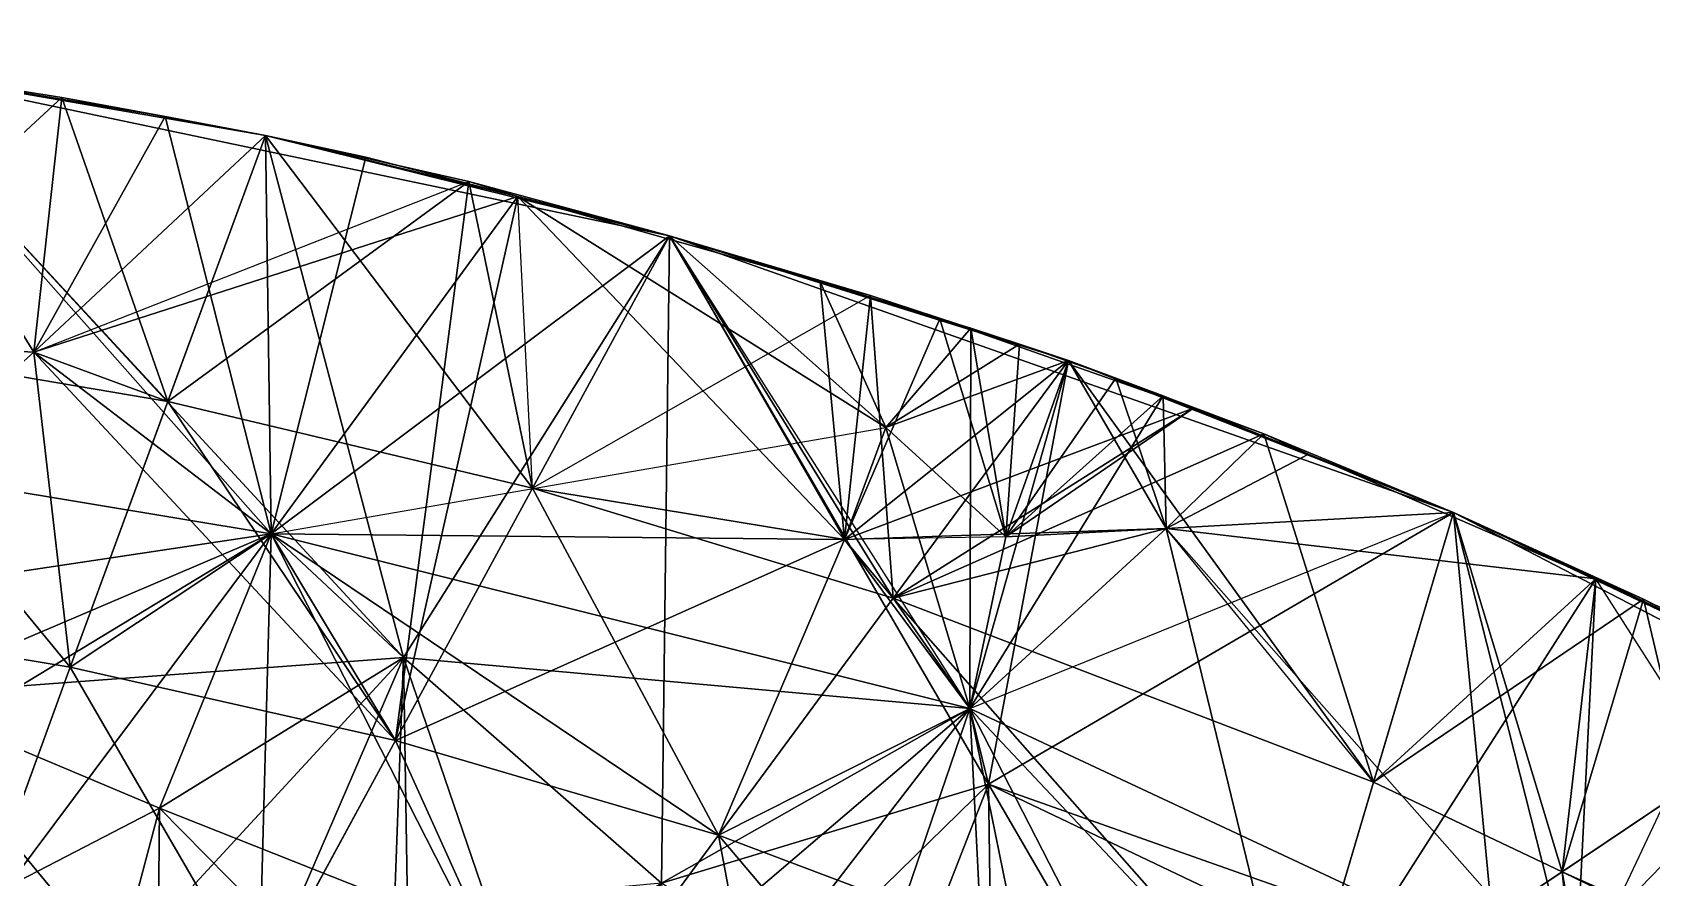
# Model space of a CAD drawing. Extents: x 0 to 22.5, y -0.5 to 22.5.
# Drawn here: x 3.71 to 9.68, y 19.27 to 22.39 of the extents above; entities that cross this region are included whole.
import ezdxf

# ---------------------------------------------------------------- set-up
doc = ezdxf.new("R2010")
doc.units = 0
doc.header["$MEASUREMENT"] = 0
for name, color, linetype in [('Crown wall side', 7, 'CONTINUOUS'), ('Cylindrical crown wall', 7, 'CONTINUOUS'), ('Elements', 7, 'CONTINUOUS'), ('Faces', 7, 'CONTINUOUS')]:
    doc.layers.add(name, color=color, linetype=linetype)

msp = doc.modelspace()

# ---------------------------------------------------------------- linework, layer by layer
at = {"layer": 'Crown wall side'}
for p, q in [((3.06, 22.27, 58.95), (6.06, 21.64, 58.95)), ((6.06, 21.64, 58.95), (8.95, 20.62, 58.95)), ((8.95, 20.62, 58.95), (11.67, 19.21, 58.95))]:
    msp.add_line(p, q, dxfattribs=at)
for points in [[(4.57, 22.01, 54.58), (3.85, 20.05, 56.74), (2.65, 20.25, 56.74), (3.06, 22.27, 54.58)], [(6.06, 21.64, 54.58), (5.05, 19.78, 56.74), (3.85, 20.05, 56.74), (4.57, 22.01, 54.58)], [(6.24, 19.43, 56.74), (7.53, 21.18, 54.58), (6.06, 21.64, 54.58), (5.05, 19.78, 56.74)], [(7.53, 21.18, 54.58), (8.95, 20.62, 54.58), (8.36, 18.63, 56.74), (6.24, 19.43, 56.74)], [(8.36, 18.63, 56.74), (10.34, 19.96, 54.58), (8.95, 20.62, 54.58)], [(2.24, 18.23, 58.9), (3.14, 18.1, 58.9), (3.85, 20.05, 56.74), (2.65, 20.25, 56.74)], [(3.85, 20.05, 56.74), (5.05, 19.78, 56.74), (4.04, 17.92, 58.9), (3.14, 18.1, 58.9)], [(8.36, 18.63, 56.74), (8.81, 16.12, 58.9), (10.34, 19.96, 54.58)], [(10.34, 19.96, 54.58), (11.67, 19.21, 54.58), (9.71, 15.59, 58.9), (8.81, 16.12, 58.9)], [(4.04, 17.92, 58.9), (5.05, 19.78, 56.74), (6.24, 19.43, 56.74), (4.96, 17.69, 58.9)], [(4.96, 17.69, 58.9), (6.16, 17.31, 58.9), (8.36, 18.63, 56.74), (6.24, 19.43, 56.74)]]:
    msp.add_3dface(points, dxfattribs=at)
at = {"layer": 'Cylindrical crown wall'}
for points in [[(3.06, 22.27, 58.95), (4.2, 22.08, 57.58), (3.06, 22.27, 56.77), (1.91, 22.39, 57.58)], [(3.06, 22.27, 55.67), (3.82, 22.15, 55.13), (3.06, 22.27, 54.58), (2.3, 22.36, 55.13)], [(3.06, 22.27, 56.77), (3.82, 22.15, 56.22), (3.06, 22.27, 55.67), (2.3, 22.36, 56.22)], [(3.06, 22.27, 58.95), (4.57, 22.01, 57.86), (4.2, 22.08, 57.58)], [(3.06, 22.27, 58.95), (6.06, 21.64, 58.95), (4.57, 22.01, 57.86)], [(3.82, 22.15, 56.22), (4.57, 22.01, 55.67), (3.82, 22.15, 55.13), (3.06, 22.27, 55.67)], [(3.06, 22.27, 56.77), (4.2, 22.08, 57.58), (4.57, 22.01, 57.13), (3.82, 22.15, 56.22)], [(4.57, 22.01, 54.58), (3.06, 22.27, 54.58), (3.82, 22.15, 55.13)], [(4.57, 22.01, 55.67), (5.32, 21.84, 55.13), (4.57, 22.01, 54.58), (3.82, 22.15, 55.13)], [(3.82, 22.15, 56.22), (4.57, 22.01, 57.13), (5.32, 21.84, 56.22), (4.57, 22.01, 55.67)], [(4.2, 22.08, 57.58), (4.57, 22.01, 57.86), (4.94, 21.93, 57.58), (4.57, 22.01, 57.13)], [(6.06, 21.64, 58.95), (4.94, 21.93, 57.58), (4.57, 22.01, 57.86)], [(5.32, 21.84, 56.22), (6.06, 21.64, 55.67), (5.32, 21.84, 55.13), (4.57, 22.01, 55.67)], [(4.57, 22.01, 57.13), (4.94, 21.93, 57.58), (6.06, 21.64, 56.77), (5.32, 21.84, 56.22)], [(6.06, 21.64, 54.58), (4.57, 22.01, 54.58), (5.32, 21.84, 55.13)], [(6.06, 21.64, 58.95), (7.17, 21.3, 57.58), (6.06, 21.64, 56.77), (4.94, 21.93, 57.58)], [(6.06, 21.64, 55.67), (6.8, 21.42, 55.13), (6.06, 21.64, 54.58), (5.32, 21.84, 55.13)], [(6.06, 21.64, 56.77), (6.8, 21.42, 56.22), (6.06, 21.64, 55.67), (5.32, 21.84, 56.22)], [(6.06, 21.64, 58.95), (7.53, 21.18, 57.86), (7.17, 21.3, 57.58)], [(6.06, 21.64, 58.95), (8.95, 20.62, 58.95), (7.53, 21.18, 57.86)], [(6.8, 21.42, 56.22), (7.53, 21.18, 55.67), (6.8, 21.42, 55.13), (6.06, 21.64, 55.67)], [(7.17, 21.3, 57.58), (7.53, 21.18, 57.13), (6.8, 21.42, 56.22), (6.06, 21.64, 56.77)], [(7.53, 21.18, 54.58), (6.06, 21.64, 54.58), (6.8, 21.42, 55.13)], [(7.53, 21.18, 55.67), (8.25, 20.91, 55.13), (7.53, 21.18, 54.58), (6.8, 21.42, 55.13)], [(6.8, 21.42, 56.22), (7.53, 21.18, 57.13), (8.25, 20.91, 56.22), (7.53, 21.18, 55.67)], [(7.17, 21.3, 57.58), (7.53, 21.18, 57.86), (7.88, 21.05, 57.58), (7.53, 21.18, 57.13)], [(8.95, 20.62, 58.95), (7.88, 21.05, 57.58), (7.53, 21.18, 57.86)], [(8.25, 20.91, 56.22), (8.95, 20.62, 55.67), (8.25, 20.91, 55.13), (7.53, 21.18, 55.67)], [(7.53, 21.18, 57.13), (7.88, 21.05, 57.58), (8.95, 20.62, 56.77), (8.25, 20.91, 56.22)], [(8.95, 20.62, 54.58), (7.53, 21.18, 54.58), (8.25, 20.91, 55.13)], [(8.95, 20.62, 58.95), (10, 20.13, 57.58), (8.95, 20.62, 56.77), (7.88, 21.05, 57.58)], [(8.95, 20.62, 55.67), (9.65, 20.3, 55.13), (8.95, 20.62, 54.58), (8.25, 20.91, 55.13)], [(8.95, 20.62, 56.77), (9.65, 20.3, 56.22), (8.95, 20.62, 55.67), (8.25, 20.91, 56.22)], [(8.95, 20.62, 58.95), (10.34, 19.96, 57.86), (10, 20.13, 57.58)], [(8.95, 20.62, 58.95), (11.67, 19.21, 58.95), (10.34, 19.96, 57.86)], [(9.65, 20.3, 56.22), (10.34, 19.96, 55.67), (9.65, 20.3, 55.13), (8.95, 20.62, 55.67)], [(8.95, 20.62, 56.77), (10, 20.13, 57.58), (10.34, 19.96, 57.13), (9.65, 20.3, 56.22)], [(10.34, 19.96, 54.58), (8.95, 20.62, 54.58), (9.65, 20.3, 55.13)], [(10.34, 19.96, 55.67), (11.02, 19.59, 55.13), (10.34, 19.96, 54.58), (9.65, 20.3, 55.13)], [(9.65, 20.3, 56.22), (10.34, 19.96, 57.13), (11.02, 19.59, 56.22), (10.34, 19.96, 55.67)]]:
    msp.add_3dface(points, dxfattribs=at)
at = {"layer": 'Elements'}
for points in [[(4.5908, 20.5408, 57.9114), (1.8084, 21.0038, 57.9901), (3.06, 22.27, 58.95), (3.7169, 21.2111, 56.9354)], [(3.06, 22.27, 58.95), (4.5908, 20.5408, 57.9114), (3.1929, 19.9458, 59.5119), (1.8084, 21.0038, 57.9901)], [(3.06, 22.27, 58.95), (1.8084, 21.0038, 57.9901), (3.06, 22.27, 56.77), (3.7169, 21.2111, 56.9354)], [(3.06, 22.27, 56.77), (1.8084, 21.0038, 57.9901), (2.65, 20.25, 56.74), (3.7169, 21.2111, 56.9354)], [(2.8548, 21.2592, 55.6609), (3.06, 22.27, 56.77), (2.65, 20.25, 56.74), (3.7169, 21.2111, 56.9354)], [(3.82, 22.15, 56.22), (3.06, 22.27, 55.67), (2.8548, 21.2592, 55.6609), (3.06, 22.27, 56.77)], [(3.82, 22.15, 55.13), (2.8548, 21.2592, 55.6609), (3.82, 22.15, 56.22), (3.06, 22.27, 55.67)], [(3.82, 22.15, 55.13), (2.8548, 21.2592, 55.6609), (3.06, 22.27, 54.58), (4.2098, 21.0294, 55.6607)], [(3.82, 22.15, 56.22), (3.06, 22.27, 56.77), (2.8548, 21.2592, 55.6609), (3.7169, 21.2111, 56.9354)], [(3.82, 22.15, 55.13), (2.8548, 21.2592, 55.6609), (3.06, 22.27, 55.67), (3.06, 22.27, 54.58)], [(4.2, 22.08, 57.58), (4.5908, 20.5408, 57.9114), (3.06, 22.27, 58.95), (3.7169, 21.2111, 56.9354)], [(4.2098, 21.0294, 55.6607), (3.82, 22.15, 55.13), (4.57, 22.01, 54.58), (3.06, 22.27, 54.58)], [(4.57, 22.01, 57.86), (3.06, 22.27, 58.95), (4.2, 22.08, 57.58), (4.5908, 20.5408, 57.9114)], [(3.06, 22.27, 58.95), (4.57, 22.01, 57.86), (6.06, 21.64, 58.95), (5.0785, 20.0861, 59.3871)], [(3.06, 22.27, 56.77), (3.82, 22.15, 56.22), (4.2, 22.08, 57.58), (3.7169, 21.2111, 56.9354)], [(3.06, 22.27, 58.95), (3.06, 22.27, 56.77), (4.2, 22.08, 57.58), (3.7169, 21.2111, 56.9354)], [(5.0785, 20.0861, 59.3871), (3.1929, 19.9458, 59.5119), (3.06, 22.27, 58.95), (4.5908, 20.5408, 57.9114)], [(4.57, 22.01, 57.86), (5.0785, 20.0861, 59.3871), (3.06, 22.27, 58.95), (4.5908, 20.5408, 57.9114)], [(2.8548, 21.2592, 55.6609), (3.82, 22.15, 55.13), (3.82, 22.15, 56.22), (4.2098, 21.0294, 55.6607)], [(2.8548, 21.2592, 55.6609), (4.2098, 21.0294, 55.6607), (3.82, 22.15, 56.22), (3.7169, 21.2111, 56.9354)], [(4.2098, 21.0294, 55.6607), (4.57, 22.01, 57.13), (3.82, 22.15, 56.22), (3.7169, 21.2111, 56.9354)], [(4.57, 22.01, 57.13), (4.2, 22.08, 57.58), (3.82, 22.15, 56.22), (3.7169, 21.2111, 56.9354)], [(4.2098, 21.0294, 55.6607), (4.57, 22.01, 55.67), (4.57, 22.01, 54.58), (3.82, 22.15, 55.13)], [(4.57, 22.01, 57.13), (4.57, 22.01, 55.67), (4.2098, 21.0294, 55.6607), (3.82, 22.15, 56.22)], [(3.82, 22.15, 56.22), (4.2098, 21.0294, 55.6607), (3.82, 22.15, 55.13), (4.57, 22.01, 55.67)], [(4.57, 22.01, 57.13), (4.5908, 20.5408, 57.9114), (4.2, 22.08, 57.58), (3.7169, 21.2111, 56.9354)], [(4.57, 22.01, 57.86), (4.2, 22.08, 57.58), (4.57, 22.01, 57.13), (4.5908, 20.5408, 57.9114)], [(3.7169, 21.2111, 56.9354), (5.4999, 21.785, 57.175), (4.57, 22.01, 57.13), (4.5908, 20.5408, 57.9114)], [(3.7169, 21.2111, 56.9354), (5.4999, 21.785, 57.175), (5.32, 21.84, 56.22), (4.57, 22.01, 57.13)], [(4.2098, 21.0294, 55.6607), (5.32, 21.84, 56.22), (4.57, 22.01, 57.13), (3.7169, 21.2111, 56.9354)], [(5.32, 21.84, 55.13), (4.2098, 21.0294, 55.6607), (4.57, 22.01, 55.67), (4.57, 22.01, 54.58)], [(5.32, 21.84, 55.13), (4.2098, 21.0294, 55.6607), (4.57, 22.01, 54.58), (5.5546, 20.7092, 55.6609)], [(4.57, 22.01, 55.67), (4.57, 22.01, 57.13), (4.2098, 21.0294, 55.6607), (5.32, 21.84, 56.22)], [(5.32, 21.84, 56.22), (4.2098, 21.0294, 55.6607), (4.57, 22.01, 55.67), (5.5546, 20.7092, 55.6609)], [(5.32, 21.84, 55.13), (4.2098, 21.0294, 55.6607), (5.5546, 20.7092, 55.6609), (4.57, 22.01, 55.67)], [(6.06, 21.64, 58.95), (5.0785, 20.0861, 59.3871), (4.57, 22.01, 57.86), (4.5908, 20.5408, 57.9114)], [(5.32, 21.84, 56.22), (5.5546, 20.7092, 55.6609), (4.57, 22.01, 55.67), (5.32, 21.84, 55.13)], [(4.57, 22.01, 54.58), (5.5546, 20.7092, 55.6609), (6.06, 21.64, 54.58), (5.32, 21.84, 55.13)], [(6.06, 21.64, 58.95), (4.57, 22.01, 57.86), (4.94, 21.93, 57.58), (4.5908, 20.5408, 57.9114)], [(4.57, 22.01, 57.13), (4.94, 21.93, 57.58), (4.57, 22.01, 57.86), (4.5908, 20.5408, 57.9114)], [(4.57, 22.01, 57.13), (4.5908, 20.5408, 57.9114), (5.4999, 21.785, 57.175), (4.94, 21.93, 57.58)], [(4.5908, 20.5408, 57.9114), (4.94, 21.93, 57.58), (6.06, 21.64, 58.95), (5.4999, 21.785, 57.175)], [(5.4999, 21.785, 57.175), (3.7169, 21.2111, 56.9354), (5.32, 21.84, 56.22), (5.05, 19.78, 56.74)], [(5.05, 19.78, 56.74), (5.32, 21.84, 56.22), (4.2098, 21.0294, 55.6607), (3.7169, 21.2111, 56.9354)], [(5.05, 19.78, 56.74), (4.2098, 21.0294, 55.6607), (5.32, 21.84, 56.22), (5.5546, 20.7092, 55.6609)], [(5.5546, 20.7092, 55.6609), (5.4999, 21.785, 57.175), (5.32, 21.84, 56.22), (5.05, 19.78, 56.74)], [(5.5546, 20.7092, 55.6609), (5.4999, 21.785, 57.175), (6.06, 21.64, 56.77), (5.32, 21.84, 56.22)], [(5.5546, 20.7092, 55.6609), (6.06, 21.64, 55.67), (6.06, 21.64, 54.58), (5.32, 21.84, 55.13)], [(5.32, 21.84, 56.22), (6.06, 21.64, 55.67), (6.06, 21.64, 56.77), (5.5546, 20.7092, 55.6609)], [(5.32, 21.84, 56.22), (5.5546, 20.7092, 55.6609), (5.32, 21.84, 55.13), (6.06, 21.64, 55.67)], [(3.7169, 21.2111, 56.9354), (5.4999, 21.785, 57.175), (4.5908, 20.5408, 57.9114), (5.05, 19.78, 56.74)], [(6.7052, 20.521, 56.8384), (5.4999, 21.785, 57.175), (4.5908, 20.5408, 57.9114), (6.8576, 20.9333, 57.2354)], [(5.4999, 21.785, 57.175), (6.8576, 20.9333, 57.2354), (6.06, 21.64, 58.95), (4.5908, 20.5408, 57.9114)], [(6.7052, 20.521, 56.8384), (5.4999, 21.785, 57.175), (5.05, 19.78, 56.74), (4.5908, 20.5408, 57.9114)], [(5.4999, 21.785, 57.175), (6.7052, 20.521, 56.8384), (5.05, 19.78, 56.74), (6.06, 21.64, 56.77)], [(5.5546, 20.7092, 55.6609), (5.4999, 21.785, 57.175), (5.05, 19.78, 56.74), (6.06, 21.64, 56.77)], [(6.8576, 20.9333, 57.2354), (5.4999, 21.785, 57.175), (6.06, 21.64, 58.95), (6.6146, 21.4701, 57.1747)], [(6.7052, 20.521, 56.8384), (5.4999, 21.785, 57.175), (6.6146, 21.4701, 57.1747), (6.06, 21.64, 56.77)], [(5.4999, 21.785, 57.175), (6.7052, 20.521, 56.8384), (6.6146, 21.4701, 57.1747), (6.8576, 20.9333, 57.2354)], [(7.1665, 19.8978, 57.612), (4.5908, 20.5408, 57.9114), (6.06, 21.64, 58.95), (6.8576, 20.9333, 57.2354)], [(7.1665, 19.8978, 57.612), (5.0785, 20.0861, 59.3871), (6.06, 21.64, 58.95), (4.5908, 20.5408, 57.9114)], [(5.5546, 20.7092, 55.6609), (6.06, 21.64, 56.77), (5.05, 19.78, 56.74), (6.7052, 20.521, 56.8384)], [(6.06, 21.64, 58.95), (5.0785, 20.0861, 59.3871), (7.1665, 19.8978, 57.612), (6.0302, 19.253, 59.518)], [(6.8, 21.42, 56.22), (5.5546, 20.7092, 55.6609), (6.06, 21.64, 56.77), (6.06, 21.64, 55.67)], [(6.8, 21.42, 55.13), (5.5546, 20.7092, 55.6609), (6.06, 21.64, 54.58), (6.8845, 20.3043, 55.6609)], [(6.8, 21.42, 56.22), (6.06, 21.64, 56.77), (5.5546, 20.7092, 55.6609), (6.7052, 20.521, 56.8384)], [(6.8, 21.42, 55.13), (5.5546, 20.7092, 55.6609), (6.06, 21.64, 55.67), (6.06, 21.64, 54.58)], [(6.8, 21.42, 55.13), (5.5546, 20.7092, 55.6609), (6.8845, 20.3043, 55.6609), (6.06, 21.64, 55.67)], [(6.8, 21.42, 56.22), (5.5546, 20.7092, 55.6609), (6.06, 21.64, 55.67), (6.8845, 20.3043, 55.6609)], [(6.06, 21.64, 58.95), (7.1665, 19.8978, 57.612), (7.235, 19.6181, 59.3397), (6.0302, 19.253, 59.518)], [(6.8845, 20.3043, 55.6609), (6.06, 21.64, 54.58), (6.8, 21.42, 55.13), (7.53, 21.18, 54.58)], [(6.8, 21.42, 56.22), (6.8845, 20.3043, 55.6609), (6.06, 21.64, 55.67), (6.8, 21.42, 55.13)], [(6.06, 21.64, 58.95), (7.17, 21.3, 57.58), (7.1665, 19.8978, 57.612), (6.8576, 20.9333, 57.2354)], [(7.53, 21.18, 57.86), (6.06, 21.64, 58.95), (7.17, 21.3, 57.58), (7.1665, 19.8978, 57.612)], [(6.6146, 21.4701, 57.1747), (7.17, 21.3, 57.58), (6.06, 21.64, 58.95), (6.8576, 20.9333, 57.2354)], [(7.53, 21.18, 57.86), (8.95, 20.62, 58.95), (6.06, 21.64, 58.95), (7.235, 19.6181, 59.3397)], [(7.53, 21.18, 57.86), (7.235, 19.6181, 59.3397), (6.06, 21.64, 58.95), (7.1665, 19.8978, 57.612)], [(6.8, 21.42, 56.22), (6.7052, 20.521, 56.8384), (6.6146, 21.4701, 57.1747), (6.06, 21.64, 56.77)], [(6.6146, 21.4701, 57.1747), (7.3499, 21.24, 57.3551), (7.17, 21.3, 57.58), (6.8576, 20.9333, 57.2354)], [(6.7052, 20.521, 56.8384), (7.0564, 21.3336, 56.771), (6.6146, 21.4701, 57.1747), (6.8576, 20.9333, 57.2354)], [(6.6146, 21.4701, 57.1747), (6.7052, 20.521, 56.8384), (6.8, 21.42, 56.22), (7.0564, 21.3336, 56.771)], [(6.6146, 21.4701, 57.1747), (7.0564, 21.3336, 56.771), (7.3499, 21.24, 57.3551), (6.8576, 20.9333, 57.2354)], [(5.5546, 20.7092, 55.6609), (6.8845, 20.3043, 55.6609), (6.8, 21.42, 56.22), (6.7052, 20.521, 56.8384)], [(6.8, 21.42, 56.22), (6.7052, 20.521, 56.8384), (7.53, 21.18, 55.67), (7.0564, 21.3336, 56.771)], [(6.8, 21.42, 56.22), (6.8845, 20.3043, 55.6609), (7.53, 21.18, 55.67), (6.7052, 20.521, 56.8384)], [(6.8845, 20.3043, 55.6609), (6.8, 21.42, 55.13), (7.53, 21.18, 55.67), (7.53, 21.18, 54.58)], [(6.8, 21.42, 56.22), (6.8845, 20.3043, 55.6609), (6.8, 21.42, 55.13), (7.53, 21.18, 55.67)], [(6.7052, 20.521, 56.8384), (7.991, 21.0047, 56.7668), (7.53, 21.18, 55.67), (7.0564, 21.3336, 56.771)], [(7.2995, 20.5303, 57.3114), (7.0564, 21.3336, 56.771), (6.7052, 20.521, 56.8384), (6.8576, 20.9333, 57.2354)], [(7.2995, 20.5303, 57.3114), (7.991, 21.0047, 56.7668), (6.7052, 20.521, 56.8384), (7.0564, 21.3336, 56.771)], [(7.3499, 21.24, 57.3551), (7.0564, 21.3336, 56.771), (7.53, 21.18, 57.13), (6.8576, 20.9333, 57.2354)], [(7.53, 21.18, 57.13), (7.0564, 21.3336, 56.771), (7.2995, 20.5303, 57.3114), (6.8576, 20.9333, 57.2354)], [(7.53, 21.18, 57.13), (7.991, 21.0047, 56.7668), (7.2995, 20.5303, 57.3114), (7.0564, 21.3336, 56.771)], [(2.65, 20.25, 56.74), (3.85, 20.05, 56.74), (2.8548, 21.2592, 55.6609), (3.7169, 21.2111, 56.9354)], [(3.85, 20.05, 56.74), (4.2098, 21.0294, 55.6607), (2.8548, 21.2592, 55.6609), (3.7169, 21.2111, 56.9354)], [(7.3499, 21.24, 57.3551), (7.2995, 20.5303, 57.3114), (7.17, 21.3, 57.58), (6.8576, 20.9333, 57.2354)], [(7.17, 21.3, 57.58), (7.2995, 20.5303, 57.3114), (7.1665, 19.8978, 57.612), (6.8576, 20.9333, 57.2354)], [(7.53, 21.18, 57.86), (7.1665, 19.8978, 57.612), (7.17, 21.3, 57.58), (7.2995, 20.5303, 57.3114)], [(7.53, 21.18, 57.86), (7.17, 21.3, 57.58), (7.3499, 21.24, 57.3551), (7.2995, 20.5303, 57.3114)], [(2.65, 20.25, 56.74), (1.8084, 21.0038, 57.9901), (4.5908, 20.5408, 57.9114), (3.7169, 21.2111, 56.9354)], [(2.65, 20.25, 56.74), (4.5908, 20.5408, 57.9114), (3.85, 20.05, 56.74), (3.7169, 21.2111, 56.9354)], [(4.2098, 21.0294, 55.6607), (3.85, 20.05, 56.74), (5.05, 19.78, 56.74), (3.7169, 21.2111, 56.9354)], [(3.85, 20.05, 56.74), (4.5908, 20.5408, 57.9114), (5.05, 19.78, 56.74), (3.7169, 21.2111, 56.9354)], [(7.53, 21.18, 57.13), (7.2995, 20.5303, 57.3114), (7.3499, 21.24, 57.3551), (6.8576, 20.9333, 57.2354)], [(7.53, 21.18, 57.86), (7.3499, 21.24, 57.3551), (7.7049, 21.1151, 57.3548), (7.2995, 20.5303, 57.3114)], [(7.7049, 21.1151, 57.3548), (7.3499, 21.24, 57.3551), (7.53, 21.18, 57.13), (7.2995, 20.5303, 57.3114)], [(7.53, 21.18, 55.67), (6.7052, 20.521, 56.8384), (6.8845, 20.3043, 55.6609), (7.991, 21.0047, 56.7668)], [(8.25, 20.91, 56.22), (7.53, 21.18, 55.67), (6.8845, 20.3043, 55.6609), (7.991, 21.0047, 56.7668)], [(8.25, 20.91, 55.13), (6.8845, 20.3043, 55.6609), (8.25, 20.91, 56.22), (7.53, 21.18, 55.67)], [(8.25, 20.91, 55.13), (6.8845, 20.3043, 55.6609), (7.53, 21.18, 54.58), (8.6553, 19.6259, 55.6591)], [(8.25, 20.91, 55.13), (6.8845, 20.3043, 55.6609), (7.53, 21.18, 55.67), (7.53, 21.18, 54.58)], [(7.88, 21.05, 57.58), (7.1665, 19.8978, 57.612), (7.53, 21.18, 57.86), (7.2995, 20.5303, 57.3114)], [(8.95, 20.62, 58.95), (7.53, 21.18, 57.86), (7.88, 21.05, 57.58), (7.1665, 19.8978, 57.612)], [(8.95, 20.62, 58.95), (7.235, 19.6181, 59.3397), (7.53, 21.18, 57.86), (7.1665, 19.8978, 57.612)], [(7.7049, 21.1151, 57.3548), (7.88, 21.05, 57.58), (7.53, 21.18, 57.86), (7.2995, 20.5303, 57.3114)], [(7.7049, 21.1151, 57.3548), (7.2995, 20.5303, 57.3114), (7.53, 21.18, 57.13), (7.8902, 20.5606, 57.2406)], [(7.2995, 20.5303, 57.3114), (7.991, 21.0047, 56.7668), (7.53, 21.18, 57.13), (7.8902, 20.5606, 57.2406)], [(8.95, 20.62, 54.58), (8.25, 20.91, 55.13), (7.53, 21.18, 54.58), (8.6553, 19.6259, 55.6591)], [(7.53, 21.18, 57.13), (7.991, 21.0047, 56.7668), (7.7049, 21.1151, 57.3548), (7.8902, 20.5606, 57.2406)], [(7.88, 21.05, 57.58), (7.2995, 20.5303, 57.3114), (7.7049, 21.1151, 57.3548), (7.8902, 20.5606, 57.2406)], [(7.7049, 21.1151, 57.3548), (8.4148, 20.8351, 57.1752), (7.88, 21.05, 57.58), (7.8902, 20.5606, 57.2406)], [(7.7049, 21.1151, 57.3548), (7.991, 21.0047, 56.7668), (8.4148, 20.8351, 57.1752), (7.8902, 20.5606, 57.2406)], [(7.1665, 19.8978, 57.612), (7.88, 21.05, 57.58), (8.95, 20.62, 58.95), (7.8902, 20.5606, 57.2406)], [(7.88, 21.05, 57.58), (7.1665, 19.8978, 57.612), (7.2995, 20.5303, 57.3114), (7.8902, 20.5606, 57.2406)], [(8.95, 20.62, 58.95), (7.88, 21.05, 57.58), (8.4148, 20.8351, 57.1752), (7.8902, 20.5606, 57.2406)], [(2.4452, 19.2409, 57.8191), (4.5908, 20.5408, 57.9114), (2.65, 20.25, 56.74), (1.8084, 21.0038, 57.9901)], [(3.1929, 19.9458, 59.5119), (4.5908, 20.5408, 57.9114), (2.4452, 19.2409, 57.8191), (1.8084, 21.0038, 57.9901)], [(6.7052, 20.521, 56.8384), (7.991, 21.0047, 56.7668), (7.2995, 20.5303, 57.3114), (7.8902, 20.5606, 57.2406)], [(6.8845, 20.3043, 55.6609), (7.991, 21.0047, 56.7668), (6.7052, 20.521, 56.8384), (7.8902, 20.5606, 57.2406)], [(8.25, 20.91, 56.22), (7.991, 21.0047, 56.7668), (6.8845, 20.3043, 55.6609), (7.8902, 20.5606, 57.2406)], [(8.4148, 20.8351, 57.1752), (7.991, 21.0047, 56.7668), (8.25, 20.91, 56.22), (7.8902, 20.5606, 57.2406)], [(6.7052, 20.521, 56.8384), (4.5908, 20.5408, 57.9114), (7.1665, 19.8978, 57.612), (6.8576, 20.9333, 57.2354)], [(7.1665, 19.8978, 57.612), (7.2995, 20.5303, 57.3114), (6.7052, 20.521, 56.8384), (6.8576, 20.9333, 57.2354)], [(6.8845, 20.3043, 55.6609), (8.25, 20.91, 55.13), (8.25, 20.91, 56.22), (8.6553, 19.6259, 55.6591)], [(6.8845, 20.3043, 55.6609), (8.6553, 19.6259, 55.6591), (8.25, 20.91, 56.22), (7.8902, 20.5606, 57.2406)], [(8.4148, 20.8351, 57.1752), (8.25, 20.91, 56.22), (8.95, 20.62, 56.77), (7.8902, 20.5606, 57.2406)], [(8.95, 20.62, 56.77), (8.25, 20.91, 56.22), (8.6553, 19.6259, 55.6591), (7.8902, 20.5606, 57.2406)], [(8.25, 20.91, 56.22), (8.6553, 19.6259, 55.6591), (8.25, 20.91, 55.13), (8.95, 20.62, 55.67)], [(8.25, 20.91, 56.22), (8.95, 20.62, 56.77), (8.6553, 19.6259, 55.6591), (8.95, 20.62, 55.67)], [(8.95, 20.62, 54.58), (8.95, 20.62, 55.67), (8.25, 20.91, 55.13), (8.6553, 19.6259, 55.6591)], [(8.95, 20.62, 58.95), (9.4749, 20.3751, 57.1749), (7.8902, 20.5606, 57.2406), (8.4148, 20.8351, 57.1752)], [(7.8902, 20.5606, 57.2406), (9.4749, 20.3751, 57.1749), (8.95, 20.62, 56.77), (8.4148, 20.8351, 57.1752)], [(5.5546, 20.7092, 55.6609), (5.05, 19.78, 56.74), (6.24, 19.43, 56.74), (6.7052, 20.521, 56.8384)], [(6.24, 19.43, 56.74), (6.8845, 20.3043, 55.6609), (5.5546, 20.7092, 55.6609), (6.7052, 20.521, 56.8384)], [(8.95, 20.62, 58.95), (9.3981, 18.8533, 57.9338), (7.1665, 19.8978, 57.612), (7.8902, 20.5606, 57.2406)], [(7.235, 19.6181, 59.3397), (7.1665, 19.8978, 57.612), (8.95, 20.62, 58.95), (9.3981, 18.8533, 57.9338)], [(8.95, 20.62, 58.95), (9.1311, 18.7137, 59.3574), (7.235, 19.6181, 59.3397), (9.3981, 18.8533, 57.9338)], [(8.36, 18.63, 56.74), (8.95, 20.62, 56.77), (8.6553, 19.6259, 55.6591), (7.8902, 20.5606, 57.2406)], [(9.4749, 20.3751, 57.1749), (8.36, 18.63, 56.74), (7.8902, 20.5606, 57.2406), (8.95, 20.62, 56.77)], [(9.4749, 20.3751, 57.1749), (8.95, 20.62, 58.95), (7.8902, 20.5606, 57.2406), (9.3981, 18.8533, 57.9338)], [(8.6553, 19.6259, 55.6591), (9.4749, 20.3751, 57.1749), (8.95, 20.62, 56.77), (8.36, 18.63, 56.74)], [(8.95, 20.62, 55.67), (8.95, 20.62, 56.77), (8.6553, 19.6259, 55.6591), (9.65, 20.3, 56.22)], [(8.95, 20.62, 55.67), (9.3501, 19.2951, 55.6599), (9.65, 20.3, 56.22), (8.6553, 19.6259, 55.6591)], [(8.95, 20.62, 55.67), (9.3501, 19.2951, 55.6599), (8.6553, 19.6259, 55.6591), (9.65, 20.3, 55.13)], [(8.6553, 19.6259, 55.6591), (8.95, 20.62, 54.58), (9.65, 20.3, 55.13), (9.3501, 19.2951, 55.6599)], [(8.95, 20.62, 54.58), (9.65, 20.3, 55.13), (8.95, 20.62, 55.67), (8.6553, 19.6259, 55.6591)], [(9.4749, 20.3751, 57.1749), (9.65, 20.3, 56.22), (8.6553, 19.6259, 55.6591), (8.95, 20.62, 56.77)], [(8.95, 20.62, 54.58), (9.65, 20.3, 55.13), (9.3501, 19.2951, 55.6599), (10.34, 19.96, 54.58)], [(10.34, 19.96, 57.86), (9.1311, 18.7137, 59.3574), (8.95, 20.62, 58.95), (9.3981, 18.8533, 57.9338)], [(8.95, 20.62, 58.95), (9.4749, 20.3751, 57.1749), (10, 20.13, 57.58), (9.3981, 18.8533, 57.9338)], [(10.34, 19.96, 57.86), (8.95, 20.62, 58.95), (10, 20.13, 57.58), (9.3981, 18.8533, 57.9338)], [(10.34, 19.96, 57.86), (11.67, 19.21, 58.95), (8.95, 20.62, 58.95), (9.1311, 18.7137, 59.3574)], [(8.95, 20.62, 55.67), (9.3501, 19.2951, 55.6599), (9.65, 20.3, 55.13), (9.65, 20.3, 56.22)], [(2.4452, 19.2409, 57.8191), (3.1929, 19.9458, 59.5119), (3.4951, 19.0754, 57.8196), (4.5908, 20.5408, 57.9114)], [(2.4452, 19.2409, 57.8191), (3.4951, 19.0754, 57.8196), (2.65, 20.25, 56.74), (4.5908, 20.5408, 57.9114)], [(3.4951, 19.0754, 57.8196), (3.85, 20.05, 56.74), (2.65, 20.25, 56.74), (4.5908, 20.5408, 57.9114)], [(3.4951, 19.0754, 57.8196), (4.5908, 20.5408, 57.9114), (3.1929, 19.9458, 59.5119), (4.0229, 18.9404, 58.9591)], [(5.0785, 20.0861, 59.3871), (4.1798, 19.5301, 59.5691), (3.1929, 19.9458, 59.5119), (4.5908, 20.5408, 57.9114)], [(3.1929, 19.9458, 59.5119), (4.5908, 20.5408, 57.9114), (4.1798, 19.5301, 59.5691), (4.0229, 18.9404, 58.9591)], [(3.4951, 19.0754, 57.8196), (4.5454, 18.8507, 57.8192), (3.85, 20.05, 56.74), (4.5908, 20.5408, 57.9114)], [(4.5454, 18.8507, 57.8192), (4.5908, 20.5408, 57.9114), (3.4951, 19.0754, 57.8196), (4.0229, 18.9404, 58.9591)], [(4.5454, 18.8507, 57.8192), (5.05, 19.78, 56.74), (3.85, 20.05, 56.74), (4.5908, 20.5408, 57.9114)], [(5.0785, 20.0861, 59.3871), (4.5908, 20.5408, 57.9114), (4.5454, 18.8507, 57.8192), (4.0229, 18.9404, 58.9591)], [(4.1798, 19.5301, 59.5691), (4.5908, 20.5408, 57.9114), (5.0785, 20.0861, 59.3871), (4.0229, 18.9404, 58.9591)], [(4.5454, 18.8507, 57.8192), (5.6, 18.56, 57.82), (5.05, 19.78, 56.74), (4.5908, 20.5408, 57.9114)], [(4.5454, 18.8507, 57.8192), (5.0785, 20.0861, 59.3871), (5.6, 18.56, 57.82), (4.5908, 20.5408, 57.9114)], [(5.6, 18.56, 57.82), (5.0785, 20.0861, 59.3871), (7.1665, 19.8978, 57.612), (4.5908, 20.5408, 57.9114)], [(6.24, 19.43, 56.74), (6.7052, 20.521, 56.8384), (5.05, 19.78, 56.74), (4.5908, 20.5408, 57.9114)], [(7.1665, 19.8978, 57.612), (6.7052, 20.521, 56.8384), (6.24, 19.43, 56.74), (4.5908, 20.5408, 57.9114)], [(5.6, 18.56, 57.82), (7.1665, 19.8978, 57.612), (6.24, 19.43, 56.74), (4.5908, 20.5408, 57.9114)], [(5.6, 18.56, 57.82), (6.24, 19.43, 56.74), (5.05, 19.78, 56.74), (4.5908, 20.5408, 57.9114)], [(7.1665, 19.8978, 57.612), (6.7052, 20.521, 56.8384), (7.8902, 20.5606, 57.2406), (6.8845, 20.3043, 55.6609)], [(6.7052, 20.521, 56.8384), (7.1665, 19.8978, 57.612), (7.8902, 20.5606, 57.2406), (7.2995, 20.5303, 57.3114)], [(8.36, 18.63, 56.74), (8.6553, 19.6259, 55.6591), (6.8845, 20.3043, 55.6609), (7.8902, 20.5606, 57.2406)], [(6.8845, 20.3043, 55.6609), (7.1665, 19.8978, 57.612), (8.36, 18.63, 56.74), (7.8902, 20.5606, 57.2406)], [(7.1665, 19.8978, 57.612), (9.3981, 18.8533, 57.9338), (8.36, 18.63, 56.74), (7.8902, 20.5606, 57.2406)], [(8.36, 18.63, 56.74), (9.4749, 20.3751, 57.1749), (7.8902, 20.5606, 57.2406), (9.3981, 18.8533, 57.9338)], [(6.24, 19.43, 56.74), (7.1665, 19.8978, 57.612), (6.8845, 20.3043, 55.6609), (6.7052, 20.521, 56.8384)], [(8.6553, 19.6259, 55.6591), (9.4749, 20.3751, 57.1749), (8.36, 18.63, 56.74), (9.3501, 19.2951, 55.6599)], [(9.3501, 19.2951, 55.6599), (9.4749, 20.3751, 57.1749), (8.36, 18.63, 56.74), (9.3981, 18.8533, 57.9338)], [(9.65, 20.3, 56.22), (9.4749, 20.3751, 57.1749), (8.6553, 19.6259, 55.6591), (9.3501, 19.2951, 55.6599)], [(10.4914, 18.7869, 56.9358), (9.4749, 20.3751, 57.1749), (9.3501, 19.2951, 55.6599), (9.3981, 18.8533, 57.9338)], [(9.3501, 19.2951, 55.6599), (9.4749, 20.3751, 57.1749), (10.34, 19.96, 57.13), (9.65, 20.3, 56.22)], [(10.4914, 18.7869, 56.9358), (9.4749, 20.3751, 57.1749), (10.34, 19.96, 57.13), (9.3501, 19.2951, 55.6599)], [(10.4914, 18.7869, 56.9358), (9.4749, 20.3751, 57.1749), (9.3981, 18.8533, 57.9338), (10.34, 19.96, 57.13)], [(9.4749, 20.3751, 57.1749), (10.34, 19.96, 57.13), (10, 20.13, 57.58), (9.3981, 18.8533, 57.9338)], [(6.24, 19.43, 56.74), (8.36, 18.63, 56.74), (6.8845, 20.3043, 55.6609), (7.1665, 19.8978, 57.612)], [(10.34, 19.96, 55.67), (9.3501, 19.2951, 55.6599), (9.9574, 18.9997, 55.6604), (9.65, 20.3, 56.22)], [(10.34, 19.96, 54.58), (9.9574, 18.9997, 55.6604), (9.65, 20.3, 55.13), (9.3501, 19.2951, 55.6599)], [(10.34, 19.96, 55.67), (9.3501, 19.2951, 55.6599), (9.65, 20.3, 55.13), (9.9574, 18.9997, 55.6604)], [(10.34, 19.96, 55.67), (9.3501, 19.2951, 55.6599), (9.65, 20.3, 56.22), (9.65, 20.3, 55.13)], [(10.34, 19.96, 57.13), (9.3501, 19.2951, 55.6599), (9.65, 20.3, 56.22), (9.9574, 18.9997, 55.6604)], [(9.65, 20.3, 56.22), (10.34, 19.96, 57.13), (9.9574, 18.9997, 55.6604), (10.34, 19.96, 55.67)], [(9.65, 20.3, 55.13), (9.9574, 18.9997, 55.6604), (10.34, 19.96, 54.58), (10.34, 19.96, 55.67)], [(10.34, 19.96, 57.13), (10.34, 19.96, 57.86), (10, 20.13, 57.58), (9.3981, 18.8533, 57.9338)], [(4.1798, 19.5301, 59.5691), (4.0229, 18.9404, 58.9591), (5.0785, 20.0861, 59.3871), (5.0268, 18.6704, 58.9406)], [(5.0785, 20.0861, 59.3871), (4.0229, 18.9404, 58.9591), (4.5454, 18.8507, 57.8192), (5.0268, 18.6704, 58.9406)], [(5.0785, 20.0861, 59.3871), (5.0938, 19.168, 59.609), (4.1798, 19.5301, 59.5691), (5.0268, 18.6704, 58.9406)], [(5.0785, 20.0861, 59.3871), (4.5454, 18.8507, 57.8192), (5.6, 18.56, 57.82), (5.0268, 18.6704, 58.9406)], [(6.0302, 19.253, 59.518), (5.0938, 19.168, 59.609), (5.0785, 20.0861, 59.3871), (5.0268, 18.6704, 58.9406)], [(5.6, 18.56, 57.82), (6.0302, 19.253, 59.518), (5.0785, 20.0861, 59.3871), (5.0268, 18.6704, 58.9406)], [(7.1665, 19.8978, 57.612), (5.0785, 20.0861, 59.3871), (5.6, 18.56, 57.82), (6.0302, 19.253, 59.518)], [(3.1929, 19.9458, 59.5119), (3.0564, 19.0722, 58.965), (4.0229, 18.9404, 58.9591), (3.5938, 19.226, 59.6752)], [(3.4951, 19.0754, 57.8196), (4.0229, 18.9404, 58.9591), (3.1929, 19.9458, 59.5119), (3.0564, 19.0722, 58.965)], [(3.1929, 19.9458, 59.5119), (4.0229, 18.9404, 58.9591), (4.1798, 19.5301, 59.5691), (3.5938, 19.226, 59.6752)], [(11.67, 19.21, 58.95), (9.1311, 18.7137, 59.3574), (10.34, 19.96, 57.86), (9.3981, 18.8533, 57.9338)], [(10.34, 19.96, 57.13), (9.3501, 19.2951, 55.6599), (9.9574, 18.9997, 55.6604), (10.4914, 18.7869, 56.9358)], [(10.68, 19.78, 57.58), (9.3981, 18.8533, 57.9338), (10.34, 19.96, 57.13), (10.4914, 18.7869, 56.9358)], [(10.34, 19.96, 57.13), (10.68, 19.78, 57.58), (10.34, 19.96, 57.86), (9.3981, 18.8533, 57.9338)], [(11.67, 19.21, 58.95), (10.34, 19.96, 57.86), (10.68, 19.78, 57.58), (9.3981, 18.8533, 57.9338)], [(5.6, 18.56, 57.82), (6.5114, 17.9779, 58.0822), (7.1665, 19.8978, 57.612), (6.0876, 18.4963, 58.8358)], [(7.1665, 19.8978, 57.612), (6.0302, 19.253, 59.518), (5.6, 18.56, 57.82), (6.0876, 18.4963, 58.8358)], [(6.24, 19.43, 56.74), (7.1665, 19.8978, 57.612), (5.6, 18.56, 57.82), (6.5114, 17.9779, 58.0822)], [(7.235, 19.6181, 59.3397), (6.0302, 19.253, 59.518), (7.1665, 19.8978, 57.612), (6.0876, 18.4963, 58.8358)], [(7.1665, 19.8978, 57.612), (7.2567, 18.1193, 58.8136), (7.235, 19.6181, 59.3397), (6.0876, 18.4963, 58.8358)], [(6.5114, 17.9779, 58.0822), (7.2567, 18.1193, 58.8136), (7.1665, 19.8978, 57.612), (6.0876, 18.4963, 58.8358)], [(7.5856, 17.8405, 57.8262), (7.1665, 19.8978, 57.612), (6.24, 19.43, 56.74), (6.5114, 17.9779, 58.0822)], [(7.5856, 17.8405, 57.8262), (8.36, 18.63, 56.74), (6.24, 19.43, 56.74), (7.1665, 19.8978, 57.612)], [(7.1665, 19.8978, 57.612), (6.5114, 17.9779, 58.0822), (7.5856, 17.8405, 57.8262), (7.2567, 18.1193, 58.8136)], [(7.1665, 19.8978, 57.612), (7.8736, 18.5205, 59.5301), (7.235, 19.6181, 59.3397), (7.2567, 18.1193, 58.8136)], [(8.36, 18.63, 56.74), (7.1665, 19.8978, 57.612), (7.5856, 17.8405, 57.8262), (9.3981, 18.8533, 57.9338)], [(7.235, 19.6181, 59.3397), (7.8736, 18.5205, 59.5301), (7.1665, 19.8978, 57.612), (9.3981, 18.8533, 57.9338)], [(7.1665, 19.8978, 57.612), (7.8736, 18.5205, 59.5301), (7.5856, 17.8405, 57.8262), (9.3981, 18.8533, 57.9338)], [(7.8736, 18.5205, 59.5301), (7.1665, 19.8978, 57.612), (7.5856, 17.8405, 57.8262), (7.2567, 18.1193, 58.8136)], [(11.67, 19.21, 58.95), (9.3981, 18.8533, 57.9338), (10.68, 19.78, 57.58), (10.4914, 18.7869, 56.9358)], [(7.235, 19.6181, 59.3397), (6.8769, 18.6989, 59.5716), (6.0302, 19.253, 59.518), (6.0876, 18.4963, 58.8358)], [(7.235, 19.6181, 59.3397), (7.2567, 18.1193, 58.8136), (6.8769, 18.6989, 59.5716), (6.0876, 18.4963, 58.8358)], [(7.8736, 18.5205, 59.5301), (6.8769, 18.6989, 59.5716), (7.235, 19.6181, 59.3397), (7.2567, 18.1193, 58.8136)], [(9.1311, 18.7137, 59.3574), (7.8736, 18.5205, 59.5301), (7.235, 19.6181, 59.3397), (9.3981, 18.8533, 57.9338)], [(4.1798, 19.5301, 59.5691), (4.0229, 18.9404, 58.9591), (4.17, 18.49, 59.83), (3.5938, 19.226, 59.6752)], [(4.17, 18.49, 59.83), (4.1798, 19.5301, 59.5691), (5.0268, 18.6704, 58.9406), (4.0229, 18.9404, 58.9591)], [(4.1798, 19.5301, 59.5691), (4.17, 18.49, 59.83), (5.0268, 18.6704, 58.9406), (5.0938, 19.168, 59.609)], [(8.36, 18.63, 56.74), (9.5749, 18.0396, 56.7404), (9.3501, 19.2951, 55.6599), (9.3981, 18.8533, 57.9338)], [(9.3501, 19.2951, 55.6599), (9.3981, 18.8533, 57.9338), (9.5749, 18.0396, 56.7404), (10.4914, 18.7869, 56.9358)], [(9.3501, 19.2951, 55.6599), (9.5749, 18.0396, 56.7404), (9.9574, 18.9997, 55.6604), (10.4914, 18.7869, 56.9358)]]:
    msp.add_3dface(points, dxfattribs=at)
at = {"layer": 'Faces'}
for points in [[(2.8548, 21.2592, 55.6609), (4.2098, 21.0294, 55.6607), (3.06, 22.27, 54.58)], [(4.57, 22.01, 57.86), (3.06, 22.27, 58.95), (4.2, 22.08, 57.58)], [(3.06, 22.27, 58.95), (4.57, 22.01, 57.86), (6.06, 21.64, 58.95)], [(3.06, 22.27, 58.95), (3.06, 22.27, 56.77), (4.2, 22.08, 57.58)], [(3.06, 22.27, 55.67), (3.06, 22.27, 54.58), (3.82, 22.15, 55.13)], [(3.82, 22.15, 56.22), (3.06, 22.27, 55.67), (3.82, 22.15, 55.13)], [(3.82, 22.15, 56.22), (3.06, 22.27, 56.77), (3.06, 22.27, 55.67)], [(3.06, 22.27, 56.77), (3.82, 22.15, 56.22), (4.2, 22.08, 57.58)], [(3.82, 22.15, 55.13), (3.06, 22.27, 54.58), (4.57, 22.01, 54.58)], [(5.0785, 20.0861, 59.3871), (3.1929, 19.9458, 59.5119), (3.06, 22.27, 58.95)], [(4.57, 22.01, 54.58), (3.06, 22.27, 54.58), (4.2098, 21.0294, 55.6607)], [(6.06, 21.64, 58.95), (5.0785, 20.0861, 59.3871), (3.06, 22.27, 58.95)], [(4.57, 22.01, 55.67), (3.82, 22.15, 55.13), (4.57, 22.01, 54.58)], [(3.82, 22.15, 55.13), (4.57, 22.01, 55.67), (3.82, 22.15, 56.22)], [(4.57, 22.01, 57.13), (3.82, 22.15, 56.22), (4.57, 22.01, 55.67)], [(4.57, 22.01, 57.13), (4.2, 22.08, 57.58), (3.82, 22.15, 56.22)], [(4.57, 22.01, 57.86), (4.2, 22.08, 57.58), (4.57, 22.01, 57.13)], [(4.2098, 21.0294, 55.6607), (5.5546, 20.7092, 55.6609), (4.57, 22.01, 54.58)], [(6.06, 21.64, 58.95), (4.57, 22.01, 57.86), (4.94, 21.93, 57.58)], [(4.57, 22.01, 57.13), (4.94, 21.93, 57.58), (4.57, 22.01, 57.86)], [(4.57, 22.01, 55.67), (4.57, 22.01, 54.58), (5.32, 21.84, 55.13)], [(4.57, 22.01, 55.67), (5.32, 21.84, 55.13), (5.32, 21.84, 56.22)], [(4.57, 22.01, 55.67), (5.32, 21.84, 56.22), (4.57, 22.01, 57.13)], [(5.4999, 21.785, 57.175), (4.57, 22.01, 57.13), (5.32, 21.84, 56.22)], [(5.4999, 21.785, 57.175), (4.94, 21.93, 57.58), (4.57, 22.01, 57.13)], [(6.06, 21.64, 54.58), (5.32, 21.84, 55.13), (4.57, 22.01, 54.58)], [(4.57, 22.01, 54.58), (5.5546, 20.7092, 55.6609), (6.06, 21.64, 54.58)], [(4.94, 21.93, 57.58), (5.4999, 21.785, 57.175), (6.06, 21.64, 58.95)], [(6.06, 21.64, 55.67), (5.32, 21.84, 55.13), (6.06, 21.64, 54.58)], [(5.32, 21.84, 55.13), (6.06, 21.64, 55.67), (5.32, 21.84, 56.22)], [(5.32, 21.84, 56.22), (6.06, 21.64, 55.67), (6.06, 21.64, 56.77)], [(5.4999, 21.785, 57.175), (5.32, 21.84, 56.22), (6.06, 21.64, 56.77)], [(5.4999, 21.785, 57.175), (6.06, 21.64, 56.77), (6.6146, 21.4701, 57.1747)], [(5.4999, 21.785, 57.175), (6.6146, 21.4701, 57.1747), (6.06, 21.64, 58.95)], [(6.06, 21.64, 58.95), (6.0302, 19.253, 59.518), (5.0785, 20.0861, 59.3871)], [(5.5546, 20.7092, 55.6609), (6.8845, 20.3043, 55.6609), (6.06, 21.64, 54.58)], [(7.235, 19.6181, 59.3397), (6.0302, 19.253, 59.518), (6.06, 21.64, 58.95)], [(7.53, 21.18, 57.86), (6.06, 21.64, 58.95), (7.17, 21.3, 57.58)], [(7.53, 21.18, 57.86), (8.95, 20.62, 58.95), (6.06, 21.64, 58.95)], [(6.6146, 21.4701, 57.1747), (7.17, 21.3, 57.58), (6.06, 21.64, 58.95)], [(6.06, 21.64, 55.67), (6.06, 21.64, 54.58), (6.8, 21.42, 55.13)], [(6.06, 21.64, 55.67), (6.8, 21.42, 55.13), (6.8, 21.42, 56.22)], [(6.06, 21.64, 56.77), (6.06, 21.64, 55.67), (6.8, 21.42, 56.22)], [(6.06, 21.64, 54.58), (7.53, 21.18, 54.58), (6.8, 21.42, 55.13)], [(6.8845, 20.3043, 55.6609), (7.53, 21.18, 54.58), (6.06, 21.64, 54.58)], [(6.6146, 21.4701, 57.1747), (6.06, 21.64, 56.77), (6.8, 21.42, 56.22)], [(8.95, 20.62, 58.95), (7.235, 19.6181, 59.3397), (6.06, 21.64, 58.95)], [(6.6146, 21.4701, 57.1747), (7.3499, 21.24, 57.3551), (7.17, 21.3, 57.58)], [(6.8, 21.42, 56.22), (7.0564, 21.3336, 56.771), (6.6146, 21.4701, 57.1747)], [(6.6146, 21.4701, 57.1747), (7.0564, 21.3336, 56.771), (7.3499, 21.24, 57.3551)], [(6.8, 21.42, 55.13), (7.53, 21.18, 54.58), (7.53, 21.18, 55.67)], [(6.8, 21.42, 55.13), (7.53, 21.18, 55.67), (6.8, 21.42, 56.22)], [(7.53, 21.18, 55.67), (7.0564, 21.3336, 56.771), (6.8, 21.42, 56.22)], [(7.53, 21.18, 57.13), (7.0564, 21.3336, 56.771), (7.991, 21.0047, 56.7668)], [(7.3499, 21.24, 57.3551), (7.0564, 21.3336, 56.771), (7.53, 21.18, 57.13)], [(7.991, 21.0047, 56.7668), (7.0564, 21.3336, 56.771), (7.53, 21.18, 55.67)], [(2.65, 20.25, 56.74), (3.85, 20.05, 56.74), (2.8548, 21.2592, 55.6609)], [(3.85, 20.05, 56.74), (4.2098, 21.0294, 55.6607), (2.8548, 21.2592, 55.6609)], [(7.53, 21.18, 57.86), (7.17, 21.3, 57.58), (7.3499, 21.24, 57.3551)], [(7.53, 21.18, 57.86), (7.3499, 21.24, 57.3551), (7.7049, 21.1151, 57.3548)], [(7.7049, 21.1151, 57.3548), (7.3499, 21.24, 57.3551), (7.53, 21.18, 57.13)], [(6.8845, 20.3043, 55.6609), (8.6553, 19.6259, 55.6591), (7.53, 21.18, 54.58)], [(7.7049, 21.1151, 57.3548), (7.88, 21.05, 57.58), (7.53, 21.18, 57.86)], [(8.95, 20.62, 58.95), (7.53, 21.18, 57.86), (7.88, 21.05, 57.58)], [(7.53, 21.18, 55.67), (7.53, 21.18, 54.58), (8.25, 20.91, 55.13)], [(8.25, 20.91, 56.22), (7.53, 21.18, 55.67), (8.25, 20.91, 55.13)], [(8.95, 20.62, 54.58), (8.25, 20.91, 55.13), (7.53, 21.18, 54.58)], [(7.53, 21.18, 54.58), (8.6553, 19.6259, 55.6591), (8.95, 20.62, 54.58)], [(8.25, 20.91, 56.22), (7.991, 21.0047, 56.7668), (7.53, 21.18, 55.67)], [(7.53, 21.18, 57.13), (7.991, 21.0047, 56.7668), (7.7049, 21.1151, 57.3548)], [(7.7049, 21.1151, 57.3548), (8.4148, 20.8351, 57.1752), (7.88, 21.05, 57.58)], [(7.7049, 21.1151, 57.3548), (7.991, 21.0047, 56.7668), (8.4148, 20.8351, 57.1752)], [(4.2098, 21.0294, 55.6607), (3.85, 20.05, 56.74), (5.05, 19.78, 56.74)], [(5.05, 19.78, 56.74), (5.5546, 20.7092, 55.6609), (4.2098, 21.0294, 55.6607)], [(8.95, 20.62, 58.95), (7.88, 21.05, 57.58), (8.4148, 20.8351, 57.1752)], [(8.4148, 20.8351, 57.1752), (7.991, 21.0047, 56.7668), (8.25, 20.91, 56.22)], [(8.95, 20.62, 54.58), (8.95, 20.62, 55.67), (8.25, 20.91, 55.13)], [(8.25, 20.91, 55.13), (8.95, 20.62, 55.67), (8.25, 20.91, 56.22)], [(8.25, 20.91, 56.22), (8.95, 20.62, 55.67), (8.95, 20.62, 56.77)], [(8.4148, 20.8351, 57.1752), (8.25, 20.91, 56.22), (8.95, 20.62, 56.77)], [(8.95, 20.62, 58.95), (8.4148, 20.8351, 57.1752), (9.4749, 20.3751, 57.1749)], [(9.4749, 20.3751, 57.1749), (8.4148, 20.8351, 57.1752), (8.95, 20.62, 56.77)], [(5.5546, 20.7092, 55.6609), (5.05, 19.78, 56.74), (6.24, 19.43, 56.74)], [(6.24, 19.43, 56.74), (6.8845, 20.3043, 55.6609), (5.5546, 20.7092, 55.6609)], [(8.95, 20.62, 58.95), (9.1311, 18.7137, 59.3574), (7.235, 19.6181, 59.3397)], [(8.6553, 19.6259, 55.6591), (9.3501, 19.2951, 55.6599), (8.95, 20.62, 54.58)], [(10.34, 19.96, 57.86), (8.95, 20.62, 58.95), (10, 20.13, 57.58)], [(10.34, 19.96, 57.86), (11.67, 19.21, 58.95), (8.95, 20.62, 58.95)], [(8.95, 20.62, 58.95), (9.4749, 20.3751, 57.1749), (10, 20.13, 57.58)], [(8.95, 20.62, 54.58), (9.65, 20.3, 55.13), (8.95, 20.62, 55.67)], [(9.65, 20.3, 55.13), (9.65, 20.3, 56.22), (8.95, 20.62, 55.67)], [(8.95, 20.62, 55.67), (9.65, 20.3, 56.22), (8.95, 20.62, 56.77)], [(9.4749, 20.3751, 57.1749), (8.95, 20.62, 56.77), (9.65, 20.3, 56.22)], [(8.95, 20.62, 54.58), (10.34, 19.96, 54.58), (9.65, 20.3, 55.13)], [(9.3501, 19.2951, 55.6599), (10.34, 19.96, 54.58), (8.95, 20.62, 54.58)], [(11.67, 19.21, 58.95), (9.1311, 18.7137, 59.3574), (8.95, 20.62, 58.95)], [(9.4749, 20.3751, 57.1749), (10.34, 19.96, 57.13), (10, 20.13, 57.58)], [(9.4749, 20.3751, 57.1749), (9.65, 20.3, 56.22), (10.34, 19.96, 57.13)], [(6.24, 19.43, 56.74), (8.36, 18.63, 56.74), (6.8845, 20.3043, 55.6609)], [(8.36, 18.63, 56.74), (8.6553, 19.6259, 55.6591), (6.8845, 20.3043, 55.6609)], [(10.34, 19.96, 54.58), (10.34, 19.96, 55.67), (9.65, 20.3, 55.13)], [(9.65, 20.3, 56.22), (9.65, 20.3, 55.13), (10.34, 19.96, 55.67)], [(9.65, 20.3, 56.22), (10.34, 19.96, 55.67), (10.34, 19.96, 57.13)], [(3.4951, 19.0754, 57.8196), (3.85, 20.05, 56.74), (2.65, 20.25, 56.74)], [(5.0785, 20.0861, 59.3871), (4.1798, 19.5301, 59.5691), (3.1929, 19.9458, 59.5119)], [(5.0785, 20.0861, 59.3871), (5.0938, 19.168, 59.609), (4.1798, 19.5301, 59.5691)], [(6.0302, 19.253, 59.518), (5.0938, 19.168, 59.609), (5.0785, 20.0861, 59.3871)], [(3.4951, 19.0754, 57.8196), (4.5454, 18.8507, 57.8192), (3.85, 20.05, 56.74)], [(4.5454, 18.8507, 57.8192), (5.05, 19.78, 56.74), (3.85, 20.05, 56.74)], [(4.1798, 19.5301, 59.5691), (3.5938, 19.226, 59.6752), (3.1929, 19.9458, 59.5119)], [(10.34, 19.96, 54.58), (9.3501, 19.2951, 55.6599), (9.9574, 18.9997, 55.6604)], [(4.5454, 18.8507, 57.8192), (5.6, 18.56, 57.82), (5.05, 19.78, 56.74)], [(5.6, 18.56, 57.82), (6.24, 19.43, 56.74), (5.05, 19.78, 56.74)], [(7.235, 19.6181, 59.3397), (6.8769, 18.6989, 59.5716), (6.0302, 19.253, 59.518)], [(7.8736, 18.5205, 59.5301), (6.8769, 18.6989, 59.5716), (7.235, 19.6181, 59.3397)], [(9.1311, 18.7137, 59.3574), (7.8736, 18.5205, 59.5301), (7.235, 19.6181, 59.3397)], [(8.36, 18.63, 56.74), (9.3501, 19.2951, 55.6599), (8.6553, 19.6259, 55.6591)], [(4.17, 18.49, 59.83), (3.5938, 19.226, 59.6752), (4.1798, 19.5301, 59.5691)], [(4.1798, 19.5301, 59.5691), (5.0938, 19.168, 59.609), (4.17, 18.49, 59.83)], [(5.6, 18.56, 57.82), (6.5114, 17.9779, 58.0822), (6.24, 19.43, 56.74)], [(7.5856, 17.8405, 57.8262), (8.36, 18.63, 56.74), (6.24, 19.43, 56.74)], [(6.24, 19.43, 56.74), (6.5114, 17.9779, 58.0822), (7.5856, 17.8405, 57.8262)], [(8.36, 18.63, 56.74), (9.5749, 18.0396, 56.7404), (9.3501, 19.2951, 55.6599)], [(9.3501, 19.2951, 55.6599), (9.5749, 18.0396, 56.7404), (9.9574, 18.9997, 55.6604)]]:
    msp.add_3dface(points, dxfattribs=at)

doc.saveas('drawing.dxf')
